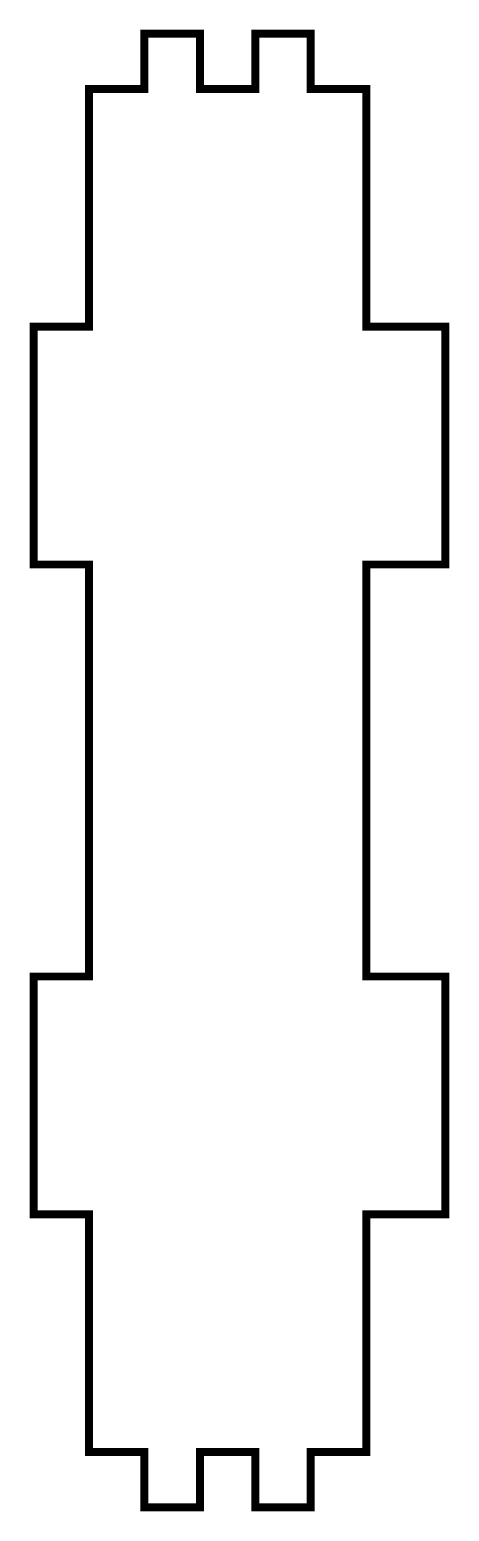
# Model space of a CAD drawing. Extents: x 0.37 to 2.46, y 0.37 to 7.74.
import ezdxf

# ---------------------------------------------------------------- set-up
doc = ezdxf.new("R2010")
doc.units = 0
doc.layers.get('0').update_dxf_attribs({"linetype": 'CONTINUOUS'})

msp = doc.modelspace()

# ---------------------------------------------------------------- linework, layer by layer
at = {"color": 5, "const_width": 0.03937}
msp.add_lwpolyline([(0.669271, 0.670193), (0.944879, 0.670193), (0.944879, 0.394586), (1.22049, 0.394586), (1.22049, 0.670193), (1.49604, 0.670193), (1.49604, 0.394586), (1.77165, 0.394586), (1.77165, 0.670193), (2.04725, 0.670193), (2.04725, 1.85129), (2.44092, 1.85129), (2.44092, 3.03239), (2.04725, 3.03239), (2.04725, 5.07958), (2.44092, 5.07958), (2.44092, 6.26074), (2.04725, 6.26074), (2.04725, 7.44185), (1.77165, 7.44185), (1.77165, 7.71739), (1.49604, 7.71739), (1.49604, 7.44185), (1.22049, 7.44185), (1.22049, 7.71739), (0.944879, 7.71739), (0.944879, 7.44185), (0.669271, 7.44185), (0.669271, 6.26074), (0.393718, 6.26074), (0.393718, 5.07958), (0.669271, 5.07958), (0.669271, 3.03239), (0.393718, 3.03239), (0.393718, 1.85129), (0.669271, 1.85129), (0.669271, 0.670193)], close=True, dxfattribs=at)

doc.saveas('drawing.dxf')
